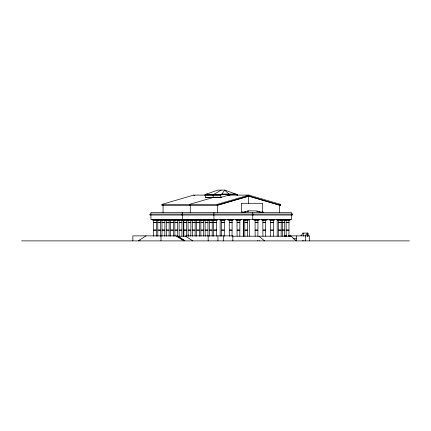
<?xml version="1.0" encoding="UTF-8"?>
<svg xmlns="http://www.w3.org/2000/svg" width="431" height="431" viewBox="0 0 431 431"><rect width="100%" height="100%" fill="white"/><g stroke="black" fill="none" stroke-linecap="round" stroke-linejoin="round"><path stroke-width="0.65" d="M156.259 236.199L156.34 230.202L153.506 230.202L153.592 236.199M160.526 236.199L160.607 230.202L157.773 230.202L157.854 236.199M164.787 236.199L164.874 230.202L162.04 230.202M169.054 236.199L169.135 230.202L166.301 230.202L166.388 236.199M173.321 236.199L173.402 230.202L170.568 230.202L170.654 236.199M177.583 236.199L177.669 230.202L174.835 230.202L174.916 236.199M181.85 236.199L181.93 230.202L179.097 230.202L179.183 236.199M186.548 236.199L186.628 230.202L183.364 230.202L183.45 236.199M190.809 236.199L190.895 230.202L188.061 230.202L188.142 236.199M195.076 236.199L195.162 230.202L192.328 230.202L192.409 236.199M199.343 236.199L199.424 230.202L196.59 230.202L196.676 236.199M203.61 236.199L203.691 230.202L200.857 230.202L200.938 236.199M207.871 236.199L207.957 230.202L205.124 230.202L205.204 236.199M212.138 236.199L212.219 230.202L209.385 230.202L209.471 236.199M224.255 236.199L224.341 230.202L221.507 230.202L221.588 236.199M232.013 236.199L232.099 230.202L229.265 230.202L229.346 236.199M239.771 236.199L239.857 230.202L237.023 230.202L237.104 236.199M247.529 236.199L247.615 230.202L244.781 230.202L244.862 236.199M257.84 236.199L257.927 230.202L255.093 230.202L255.174 236.199M265.598 236.199L265.685 230.202L262.851 230.202L262.932 236.199M273.356 236.199L273.443 230.202L270.609 230.202L270.69 236.199M281.114 236.199L281.201 230.202L278.367 230.202L278.448 236.199M284.638 236.199L284.719 230.202L282.063 230.202M288.905 236.199L288.985 230.202L286.152 230.202L286.238 236.199M153.592 220.236L153.506 222.396L156.34 222.396L156.259 220.236M157.854 220.236L157.773 222.396L160.607 222.396L160.526 220.236M166.388 220.236L166.301 222.396L169.135 222.396L169.054 220.236M170.654 220.236L170.568 222.396L173.402 222.396L173.321 220.236M174.916 220.236L174.835 222.396L177.669 222.396L177.583 220.236M179.183 220.236L179.097 222.396L181.93 222.396L181.85 220.236M183.45 220.236L183.364 222.396L186.628 222.396L186.548 220.236M183.795 222.396L183.881 220.236M188.142 220.236L188.061 222.396L190.895 222.396L190.809 220.236M192.409 220.236L192.328 222.396L195.162 222.396L195.076 220.236M196.676 220.236L196.59 222.396L199.424 222.396L199.343 220.236M200.938 220.236L200.857 222.396L203.691 222.396L203.61 220.236M205.204 220.236L205.124 222.396L207.957 222.396L207.871 220.236M209.471 220.236L209.385 222.396L212.219 222.396L212.138 220.236M213.738 220.236L213.652 222.396L216.486 222.396M221.588 220.236L221.507 222.396L224.341 222.396L224.255 220.236M229.346 220.236L229.265 222.396L232.099 222.396L232.013 220.236M237.104 220.236L237.023 222.396L239.857 222.396L239.771 220.236M244.862 220.236L244.781 222.396L247.615 222.396L247.529 220.236M255.174 220.236L255.093 222.396L257.927 222.396L257.84 220.236M262.932 220.236L262.851 222.396L265.685 222.396L265.598 220.236M270.69 220.236L270.609 222.396L273.443 222.396L273.356 220.236M278.448 220.236L278.367 222.396L281.201 222.396L281.114 220.236M286.238 220.236L286.152 222.396L288.985 222.396L288.905 220.236M178.967 237.206L177.421 235.897M183.331 240.886L183.374 240.579L175.902 235.87M132.861 240.886L132.861 235.87L177.378 235.87L184.845 240.579L184.802 240.886L180.029 237.874M302.384 240.886L302.427 240.579M303.855 240.886L303.898 240.579M300.935 235.757L303.241 233.085L303.241 236.199M305.175 235.757L307.481 233.085L307.481 236.199M138.637 240.886L138.593 240.579L146.066 235.87M204.66 195.103L206.427 194.144L207.72 194.144M230.1 195.453L228.893 195.098L220.887 197.446L205.587 197.446L205.587 194.661L206.374 194.214M212.456 195.103L221.248 190.114M206.228 194.214L217.784 190.114L224.713 190.114L236.269 194.214L221.669 194.214M227.622 195.098L248.854 195.098L280.559 204.386L280.559 205.377L248.854 196.094L217.149 205.377L161.932 205.377L161.932 204.386L193.638 195.098L220.246 195.103L221.814 194.214L224.713 190.114L229.039 194.214M205.587 197.446L212.747 197.215M161.932 204.386L217.149 204.386L248.854 195.098L248.854 196.094L217.477 205.167L217.477 212.607M205.587 194.661L220.887 194.661L220.887 197.446M204.919 195.001L220.354 195.001L221.863 194.144L236.064 194.144L237.831 195.103M236.285 195.001L237.573 195.001M221.669 197.215L214.018 197.215L189.538 204.386L189.538 205.377M279.218 204.386L280.559 204.386M279.218 205.377L280.559 205.377M256.876 211.508L259.85 211.508L259.85 212.041M259.634 212.041L263.357 212.041L263.357 212.607M152.924 220.236L156.927 220.236M157.191 220.236L161.189 220.236M161.453 220.236L165.456 220.236M165.72 220.236L169.722 220.236M169.986 220.236L173.984 220.236M174.248 220.236L178.251 220.236M178.515 220.236L182.518 220.236M182.782 220.236L187.216 220.236M187.48 220.236L191.477 220.236M191.741 220.236L195.744 220.236M196.008 220.236L200.011 220.236M200.275 220.236L204.272 220.236M204.536 220.236L208.539 220.236M208.803 220.236L212.806 220.236M213.07 220.236L217.068 220.236M220.92 220.236L224.923 220.236M228.678 220.236L232.681 220.236M236.436 220.236L240.439 220.236M244.199 220.236L248.197 220.236M254.505 220.236L258.508 220.236M262.263 220.236L266.266 220.236M270.027 220.236L274.024 220.236M277.785 220.236L281.782 220.236M282.133 220.236L285.306 220.236M285.57 220.236L289.567 220.236M162.04 222.396L164.874 222.396L164.787 220.236M282.063 222.396L284.719 222.396L284.638 220.236M162.04 222.525L164.874 222.525L164.874 229.992L162.04 229.992M216.486 222.525L213.652 222.525L213.652 229.992L216.486 229.992M282.063 222.525L284.719 222.525L284.719 229.992L282.063 229.992M216.486 230.202L213.652 230.202L213.738 236.199M302.804 233.085L308.02 233.085L308.02 236.199M284.104 235.87L286.701 235.87M288.242 235.87L309.636 235.87L309.636 240.886M177.109 236.199L185.723 236.199M232.422 236.199L290.634 236.199L290.634 235.87M293.145 238.752L296.318 238.752M138.593 240.579L139.574 240.579M183.374 240.579L184.845 240.579M21.55 240.886L409.45 240.886M193.638 195.098L194.909 195.469M236.123 194.214L236.905 194.661M192.856 240.886L185.432 236.199L185.432 235.87L232.848 235.87L232.848 240.886M258.869 236.199L264.586 240.886M259.117 240.579L259.16 240.886M257.646 240.579L257.69 240.886M140.064 240.579L140.113 240.886M183.795 230.202L183.881 236.199M243.601 219.584L243.628 236.199L243.628 219.584M307.799 233.085L307.799 236.199M305.536 235.87L305.536 240.886M296.318 235.87L296.318 240.886L290.602 235.87M291.545 214.078L291.545 212.607L150.952 212.607L150.952 214.078M291.545 215.031L291.545 219.584L150.952 219.584L150.952 215.031M290.408 219.584L290.408 219.918L276.912 219.918L276.912 219.584M289.794 235.87L289.794 236.199M286.787 219.584L286.787 219.918M285.43 235.87L285.43 236.199M284.729 219.584L284.729 219.918M282.65 219.584L282.65 219.918M282.52 219.584L282.483 236.199M279.428 212.607L279.428 205.167L248.455 196.094L248.455 203.362M278.905 219.584L278.905 219.918M277.187 219.584L277.187 236.199M274.892 219.584L274.892 219.918L269.154 219.918L269.154 219.584M271.147 219.584L271.147 219.918M267.134 219.584L267.134 219.918L261.396 219.918L261.396 219.584M263.389 219.584L263.389 219.918M262.554 212.041L262.554 203.287L241.338 203.287L241.338 212.041L245.648 212.041L245.648 211.508M259.376 219.584L259.376 219.918L253.638 219.918L253.638 219.584M259.047 211.508L259.047 212.041M257.135 211.508L257.135 210.872L247.561 210.872L247.561 211.508M255.631 219.584L255.631 219.918M253.153 214.078L253.153 215.031M252.749 212.607L252.749 214.078M252.749 215.031L252.749 219.584M249.538 219.584L249.538 236.199M249.064 219.584L249.064 219.918L243.326 219.918L243.326 219.584M248.369 210.872L248.369 211.508L244.846 211.508L244.846 212.041M245.32 219.584L245.32 219.918M242.141 212.041L242.141 212.607M241.306 219.584L241.306 219.918L235.568 219.918L235.568 219.584M237.562 219.584L237.562 219.918M233.548 219.584L233.548 219.918L227.81 219.918L227.81 219.584M229.804 219.584L229.804 219.918M228.893 194.214L228.893 195.098M225.79 219.584L225.79 219.918L220.052 219.918L220.052 219.584M223.63 235.87L223.63 240.886M222.046 219.584L222.046 219.918M220.166 219.584L220.166 236.199M217.908 219.584L217.908 219.918L152.084 219.918L152.084 219.584M217.946 235.87L217.946 240.886M217.149 204.386L217.149 205.377M216.588 220.246L216.588 236.199M214.288 219.584L214.288 219.918M213.959 212.607L213.959 214.078M213.959 215.031L213.959 219.584M213.631 214.078L213.631 215.031M213.237 194.661L213.237 197.446M212.23 219.584L212.23 219.918M210.021 219.584L210.021 219.918M208.162 235.87L208.162 240.886M207.963 219.584L207.963 219.918M205.754 219.584L205.754 219.918M203.696 219.584L203.696 219.918M201.492 219.584L201.492 219.918M199.434 219.584L199.434 219.918M197.226 219.584L197.226 219.918M195.168 219.584L195.168 219.918M192.959 219.584L192.959 219.918M190.901 219.584L190.901 219.918M190.27 205.167L190.27 212.607M188.697 219.584L188.697 219.918M188.299 234.873L188.299 236.199M187.625 219.584L187.625 219.918M186.639 219.584L186.639 219.918M184.43 219.584L184.43 219.918M183.999 219.584L183.999 219.918M183.795 222.525L183.795 229.992M182.453 212.607L182.453 214.078M182.453 215.031L182.453 219.584M182.372 219.584L182.372 219.918M181.941 219.584L181.941 219.918M181.726 214.078L181.726 215.031M179.732 219.584L179.732 219.918M177.674 219.584L177.674 219.918M177.378 235.87L177.378 236.199M175.471 219.584L175.471 219.918M173.407 219.584L173.407 219.918M171.204 219.584L171.204 219.918M169.146 219.584L169.146 219.918M166.937 219.584L166.937 219.918M164.879 219.584L164.879 219.918M163.063 205.167L163.063 212.607M162.67 219.584L162.67 219.918M161.975 220.246L161.975 236.199M160.984 235.87L160.984 240.886M160.612 219.584L160.612 219.918M158.409 219.584L158.409 219.918M156.351 219.584L156.351 219.918M154.142 219.584L154.142 219.918M292.676 214.078L149.821 214.078L149.821 215.031L292.676 215.031L292.676 214.078M156.34 222.525L153.506 222.525L153.506 229.992L156.34 229.992L156.34 222.525M160.607 222.525L157.773 222.525L157.773 229.992L160.607 229.992L160.607 222.525M169.135 222.525L166.301 222.525L166.301 229.992L169.135 229.992L169.135 222.525M173.402 222.525L170.568 222.525L170.568 229.992L173.402 229.992L173.402 222.525M177.669 222.525L174.835 222.525L174.835 229.992L177.669 229.992L177.669 222.525M181.93 222.525L179.097 222.525L179.097 229.992L181.93 229.992L181.93 222.525M186.628 222.525L183.364 222.525L183.364 229.992L186.628 229.992L186.628 222.525M190.895 222.525L188.061 222.525L188.061 229.992L190.895 229.992L190.895 222.525M195.162 222.525L192.328 222.525L192.328 229.992L195.162 229.992L195.162 222.525M199.424 222.525L196.59 222.525L196.59 229.992L199.424 229.992L199.424 222.525M203.691 222.525L200.857 222.525L200.857 229.992L203.691 229.992L203.691 222.525M207.957 222.525L205.124 222.525L205.124 229.992L207.957 229.992L207.957 222.525M212.219 222.525L209.385 222.525L209.385 229.992L212.219 229.992L212.219 222.525M224.341 222.525L221.507 222.525L221.507 229.992L224.341 229.992L224.341 222.525M232.099 222.525L229.265 222.525L229.265 229.992L232.099 229.992L232.099 222.525M239.857 222.525L237.023 222.525L237.023 229.992L239.857 229.992L239.857 222.525M247.615 222.525L244.781 222.525L244.781 229.992L247.615 229.992L247.615 222.525M257.927 222.525L255.093 222.525L255.093 229.992L257.927 229.992L257.927 222.525M265.685 222.525L262.851 222.525L262.851 229.992L265.685 229.992L265.685 222.525M273.443 222.525L270.609 222.525L270.609 229.992L273.443 229.992L273.443 222.525M281.201 222.525L278.367 222.525L278.367 229.992L281.201 229.992L281.201 222.525M288.985 222.525L286.152 222.525L286.152 229.992L288.985 229.992L288.985 222.525"/></g></svg>
